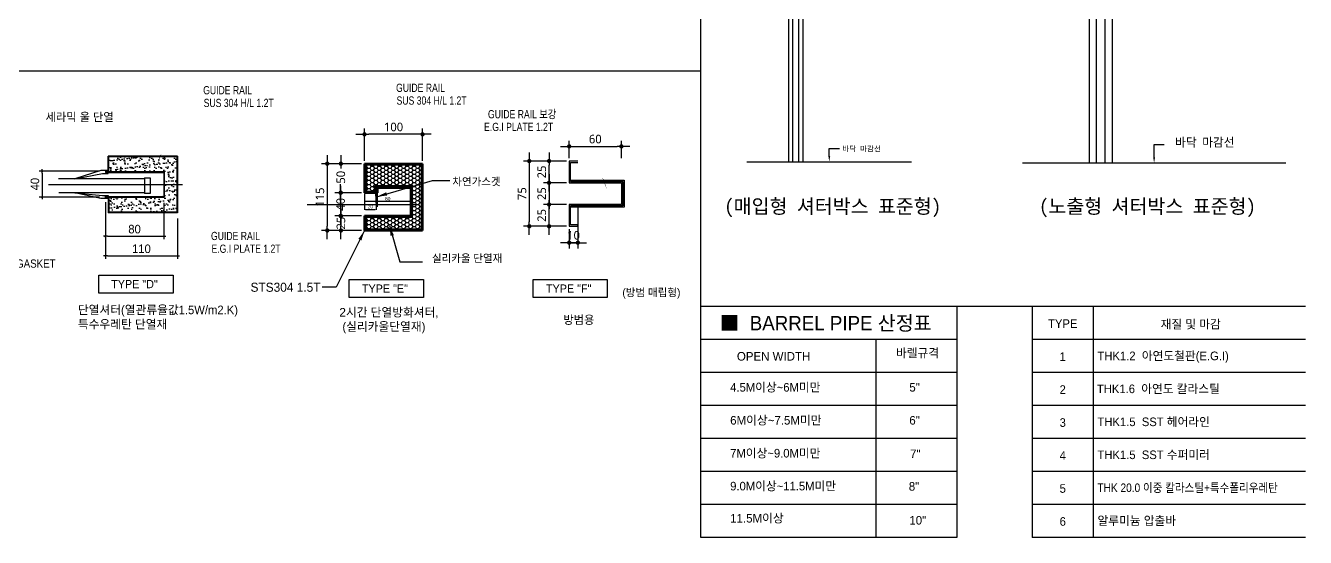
# Model space of a CAD drawing. Header units: millimetres. Extents: x -6941 to 136681, y 2065 to 58366.
# Drawn here: x 20345 to 65044, y 4746 to 22628 of the extents above; entities that cross this region are included whole.
import ezdxf
from ezdxf import colors
from ezdxf.entities.mleader import LeaderData, LeaderLine
from ezdxf.enums import TextEntityAlignment as Align
from ezdxf.math import Vec2, Vec3

# ---------------------------------------------------------------- set-up
doc = ezdxf.new("R2010")
doc.units = ezdxf.units.MM
doc.header["$LTSCALE"] = 4
doc.header["$MEASUREMENT"] = 0
for name, pattern in [('CENTER2', [1.125, 0.75, -0.125, 0.125, -0.125]), ('HIDDENX2', [0.75, 0.5, -0.25]), ('PHANTOM2', [1.25, 0.625, -0.125, 0.125, -0.125, 0.125, -0.125])]:
    doc.linetypes.add(name, pattern=pattern)
doc.layers.get('0').update_dxf_attribs({"linetype": 'CONTINUOUS'})
doc.layers.get('DEFPOINTS').update_dxf_attribs({"linetype": 'CONTINUOUS'})
for name, color, linetype in [('3', 2, 'CONTINUOUS'), ('5', 4, 'PHANTOM2'), ('6', 3, 'CONTINUOUS'), ('A-BORD LINE1', 7, 'CONTINUOUS'), ('A-BORD LINE2', 4, 'CONTINUOUS'), ('A-DIMS', 7, 'CONTINUOUS'), ('con', 2, 'CONTINUOUS'), ('DIM', 7, 'CONTINUOUS'), ('ELE', 4, 'CONTINUOUS'), ('FIN', 5, 'CONTINUOUS'), ('STL', 4, 'CONTINUOUS'), ('SYM', 4, 'CONTINUOUS'), ('TEXT', 2, 'CONTINUOUS'), ('TEXT-DSC', 3, 'CONTINUOUS')]:
    doc.layers.add(name, color=color, linetype=linetype)
doc.styles.add('ARIAL', font='')
doc.styles.add('Gtx', font='')
doc.styles.add('HY울릉도L', font='')
doc.styles.add('SYMBOL2', font='')
doc.styles.add('굴림', font='')
doc.styles.add('굴림체', font='')
doc.styles.add('돋움', font='')
doc.styles.add('맑은고딕', font='malgun.ttf')
doc.styles.get('ARIAL').set_extended_font_data('HY특신명조')
doc.styles.get('Gtx').set_extended_font_data('Dotum')
doc.styles.get('HY울릉도L').set_extended_font_data('DotumChe')
doc.styles.get('SYMBOL2').set_extended_font_data('Dotum')
doc.styles.get('굴림').set_extended_font_data('Gulim')
doc.styles.get('굴림체').set_extended_font_data('GulimChe')
doc.styles.get('돋움').set_extended_font_data('Dotum')
doc.dimstyles.new('100', dxfattribs={"dimscale": 100, "dimtxt": 3, "dimasz": 0.7, "dimexe": 1, "dimexo": 2, "dimgap": 1, "dimtad": 1, "dimdec": 0, "dimzin": 9, "dimdsep": 46, "dimtxsty": '돋움', "dimblk": 'dots', "dimcen": 0, "dimclrt": 3, "dimadec": 0, "dimazin": 0, "dimtm": 1e-09, "dimtfac": 1, "dimtdec": 0, "dimtix": 1, "dimtmove": 2, "dimatfit": 3, "dimldrblk": 'dots', "dimfxl": 1, "dimtolj": 1, "dimtzin": 0, "dimarcsym": 0})
doc.dimstyles.new('CDIM', dxfattribs={"dimtxt": 3, "dimasz": 1.5, "dimexe": 2, "dimexo": 1, "dimgap": 1, "dimtad": 1, "dimdec": 0, "dimrnd": 0.5, "dimzin": 0, "dimdsep": 32, "dimlunit": 6, "dimtxsty": 'HY울릉도L', "dimblk1": '_CIDOT', "dimblk2": '_CIDOT', "dimsah": 1, "dimcen": 5.5, "dimclrd": 2, "dimclre": 2, "dimclrt": 7, "dimadec": 0, "dimazin": 0, "dimtfac": 1, "dimtdec": 0, "dimtix": 1, "dimtmove": 2, "dimatfit": 1, "dimldrblk": '_CIDOT', "dimfxl": 1, "dimtolj": 1, "dimtzin": 0, "dimlwd": -1, "dimarcsym": 0})
doc.dimstyles.new('ISO-25', dxfattribs={"dimscale": 12, "dimtxt": 10, "dimasz": 3, "dimexe": 1, "dimexo": 2, "dimgap": 1, "dimtad": 1, "dimdec": 1, "dimtxsty": '돋움', "dimcen": 2.5, "dimclrd": 4, "dimclre": 4, "dimclrt": 7, "dimadec": 0, "dimazin": 0, "dimtfac": 0.55, "dimtdec": 1, "dimtmove": 0, "dimatfit": 3, "dimfxl": 1, "dimarcsym": 0})

# ---------------------------------------------------------------- blocks, each defined once
blk = doc.blocks.new('_CIDOT')
at = {"color": 0, "linetype": 'ByBlock'}
blk.add_line((2, 0), (-1, 0), dxfattribs=at)
at = {"color": 0, "linetype": 'ByBlock', "const_width": 0.5}
blk.add_lwpolyline([(-0.25, 0, 1), (0.25, 0, 1)], format="xyb", close=True, dxfattribs=at)
blk = doc.blocks.new('*D69')
at = {"layer": 'A-DIMS', "lineweight": -2, "transparency": 16777216}
for p, q in [((39231, 17896, 0), (38428, 17896, 0)), ((39231, 17136, 0), (38428, 17136, 0))]:
    blk.add_line(p, q, dxfattribs=at)
at = {"layer": 'A-DIMS', "transparency": 16777216}
blk.add_line((38628, 17286, 0), (38628, 17746, 0), dxfattribs=at)
at = {"layer": 'DEFPOINTS', "color": 0, "transparency": 16777216}
for p in [(38628, 17896, 0), (39331, 17896, 0), (39331, 17136, 0)]:
    blk.add_point(p, dxfattribs=at)
at = {"layer": 'A-DIMS', "transparency": 16777216, "xscale": 150, "yscale": 150, "zscale": 150}
for p, rotation in [((38628, 17896, 0), 90), ((38628, 17136, 0), 270)]:
    blk.add_blockref('_CIDOT', p, dxfattribs=dict(at, rotation=rotation))
at = {"layer": 'A-DIMS', "color": 3, "transparency": 16777216, "insert": (38373, 17516, 0), "char_height": 300, "attachment_point": 5, "rotation": 90, "style": '맑은고딕'}
blk.add_mtext('\\A1;25', dxfattribs=at)
blk = doc.blocks.new('*D70')
at = {"layer": 'A-DIMS', "lineweight": -2, "transparency": 16777216}
for p, q in [((39231, 17136, 0), (38428, 17136, 0)), ((39231, 16377, 0), (38428, 16377, 0))]:
    blk.add_line(p, q, dxfattribs=at)
at = {"layer": 'A-DIMS', "transparency": 16777216}
blk.add_line((38628, 16986, 0), (38628, 16527, 0), dxfattribs=at)
at = {"layer": 'DEFPOINTS', "color": 0, "transparency": 16777216}
for p in [(39331, 17136, 0), (38628, 16377, 0), (39331, 16377, 0)]:
    blk.add_point(p, dxfattribs=at)
at = {"layer": 'A-DIMS', "transparency": 16777216, "xscale": 150, "yscale": 150, "zscale": 150}
for p, rotation in [((38628, 17136, 0), 90), ((38628, 16377, 0), 270)]:
    blk.add_blockref('_CIDOT', p, dxfattribs=dict(at, rotation=rotation))
at = {"layer": 'A-DIMS', "color": 3, "transparency": 16777216, "insert": (38373, 16757, 0), "char_height": 300, "attachment_point": 5, "rotation": 90, "style": '맑은고딕'}
blk.add_mtext('\\A1;25', dxfattribs=at)
blk = doc.blocks.new('*D71')
at = {"layer": 'A-DIMS', "lineweight": -2, "transparency": 16777216}
for p, q in [((39231, 16377, 0), (38428, 16377, 0)), ((39231, 15617, 0), (38428, 15617, 0))]:
    blk.add_line(p, q, dxfattribs=at)
at = {"layer": 'A-DIMS', "transparency": 16777216}
blk.add_line((38628, 15767, 0), (38628, 16227, 0), dxfattribs=at)
at = {"layer": 'DEFPOINTS', "color": 0, "transparency": 16777216}
for p in [(38628, 16377, 0), (39331, 16377, 0), (39331, 15617, 0)]:
    blk.add_point(p, dxfattribs=at)
at = {"layer": 'A-DIMS', "transparency": 16777216, "xscale": 150, "yscale": 150, "zscale": 150}
for p, rotation in [((38628, 16377, 0), 90), ((38628, 15617, 0), 270)]:
    blk.add_blockref('_CIDOT', p, dxfattribs=dict(at, rotation=rotation))
at = {"layer": 'A-DIMS', "color": 3, "transparency": 16777216, "insert": (38373, 15997, 0), "char_height": 300, "attachment_point": 5, "rotation": 90, "style": '맑은고딕'}
blk.add_mtext('\\A1;25', dxfattribs=at)
blk = doc.blocks.new('*D72')
at = {"layer": 'A-DIMS', "lineweight": -2, "transparency": 16777216}
for p, q in [((39231, 17896, 0), (37737, 17896, 0)), ((39231, 15617, 0), (37737, 15617, 0))]:
    blk.add_line(p, q, dxfattribs=at)
at = {"layer": 'A-DIMS', "transparency": 16777216}
blk.add_line((37937, 17746, 0), (37937, 15767, 0), dxfattribs=at)
at = {"layer": 'DEFPOINTS', "color": 0, "transparency": 16777216}
for p in [(39331, 17896, 0), (37937, 15617, 0), (39331, 15617, 0)]:
    blk.add_point(p, dxfattribs=at)
at = {"layer": 'A-DIMS', "transparency": 16777216, "xscale": 150, "yscale": 150, "zscale": 150}
for p, rotation in [((37937, 17896, 0), 90), ((37937, 15617, 0), 270)]:
    blk.add_blockref('_CIDOT', p, dxfattribs=dict(at, rotation=rotation))
at = {"layer": 'A-DIMS', "color": 3, "transparency": 16777216, "insert": (37684, 16757, 0), "char_height": 300, "attachment_point": 5, "rotation": 90, "style": '맑은고딕'}
blk.add_mtext('\\A1;75', dxfattribs=at)
blk = doc.blocks.new('*D73')
at = {"layer": 'A-DIMS', "lineweight": -2, "transparency": 16777216}
for p, q in [((39331, 17996, 0), (39331, 18607, 0)), ((41154, 17996, 0), (41154, 18607, 0))]:
    blk.add_line(p, q, dxfattribs=at)
at = {"layer": 'A-DIMS', "transparency": 16777216}
blk.add_line((39481, 18407, 0), (41004, 18407, 0), dxfattribs=at)
at = {"layer": 'DEFPOINTS', "color": 0, "transparency": 16777216}
for p in [(41154, 18407, 0), (39331, 17896, 0), (41154, 17896, 0)]:
    blk.add_point(p, dxfattribs=at)
at = {"layer": 'A-DIMS', "transparency": 16777216, "xscale": 150, "yscale": 150, "zscale": 150, "rotation": 180}
blk.add_blockref('_CIDOT', (39331, 18407, 0), dxfattribs=at)
at = {"layer": 'A-DIMS', "transparency": 16777216, "xscale": 150, "yscale": 150, "zscale": 150}
blk.add_blockref('_CIDOT', (41154, 18407, 0), dxfattribs=at)
at = {"layer": 'A-DIMS', "color": 3, "transparency": 16777216, "insert": (40242, 18662, 0), "char_height": 300, "attachment_point": 5, "style": '맑은고딕'}
blk.add_mtext('\\A1;60', dxfattribs=at)
blk = doc.blocks.new('*D74')
at = {"layer": 'A-DIMS', "lineweight": -2, "transparency": 16777216}
for p, q in [((39331, 15517, 0), (39331, 14843, 0)), ((39635, 15517, 0), (39635, 14843, 0))]:
    blk.add_line(p, q, dxfattribs=at)
at = {"layer": 'A-DIMS', "transparency": 16777216}
for p, q in [((39181, 15043, 0), (39031, 15043, 0)), ((39331, 15043, 0), (39635, 15043, 0)), ((39785, 15043, 0), (39935, 15043, 0))]:
    blk.add_line(p, q, dxfattribs=at)
at = {"layer": 'DEFPOINTS', "color": 0, "transparency": 16777216}
for p in [(39331, 15617, 0), (39635, 15617, 0), (39635, 15043, 0)]:
    blk.add_point(p, dxfattribs=at)
at = {"layer": 'A-DIMS', "transparency": 16777216, "xscale": 150, "yscale": 150, "zscale": 150}
blk.add_blockref('_CIDOT', (39331, 15043, 0), dxfattribs=at)
at = {"layer": 'A-DIMS', "transparency": 16777216, "xscale": 150, "yscale": 150, "zscale": 150, "rotation": 180}
blk.add_blockref('_CIDOT', (39635, 15043, 0), dxfattribs=at)
at = {"layer": 'A-DIMS', "color": 3, "transparency": 16777216, "insert": (39483, 15299, 0), "char_height": 300, "attachment_point": 5, "style": '맑은고딕'}
blk.add_mtext('\\A1;10', dxfattribs=at)
blk = doc.blocks.new('dots')
blk.add_line((-1, 0), (1, 0))
at = {"const_width": 0.5}
blk.add_lwpolyline([(-0.25, 0, 1), (0.25, 0, 1)], format="xyb", close=True, dxfattribs=at)
blk = doc.blocks.new('*D99')
at = {"layer": 'DEFPOINTS', "color": 0, "linetype": 'Continuous', "ltscale": 6, "transparency": 16777216}
for p in [(23130, 16636), (25170, 16636), (25170, 15266)]:
    blk.add_point(p, dxfattribs=at)
at = {"layer": 'DIM', "color": 0, "linetype": 'Continuous', "lineweight": -2, "ltscale": 6, "transparency": 16777216}
for p, q in [((23130, 16436), (23130, 15166)), ((25170, 16436), (25170, 15166)), ((23200, 15266), (25100, 15266))]:
    blk.add_line(p, q, dxfattribs=at)
at = {"layer": 'DIM', "color": 0, "linetype": 'Continuous', "lineweight": -2, "ltscale": 6, "transparency": 16777216, "xscale": 70, "yscale": 70, "zscale": 70, "rotation": 180}
blk.add_blockref('dots', (23130, 15266), dxfattribs=at)
at = {"layer": 'DIM', "color": 0, "linetype": 'Continuous', "lineweight": -2, "ltscale": 6, "transparency": 16777216, "xscale": 70, "yscale": 70, "zscale": 70}
blk.add_blockref('dots', (25170, 15266), dxfattribs=at)
at = {"layer": 'DIM', "color": 3, "linetype": 'Continuous', "ltscale": 6, "transparency": 16777216, "insert": (24150, 15516), "char_height": 300, "attachment_point": 5, "style": '돋움'}
blk.add_mtext('\\A1;80', dxfattribs=at)
blk = doc.blocks.new('*D100')
at = {"layer": 'DEFPOINTS', "color": 0, "linetype": 'Continuous', "ltscale": 6, "transparency": 16777216}
for p in [(23130, 16658), (25650, 16087), (25650, 14580)]:
    blk.add_point(p, dxfattribs=at)
at = {"layer": 'DIM', "color": 0, "linetype": 'Continuous', "lineweight": -2, "ltscale": 6, "transparency": 16777216}
for p, q in [((23130, 16458), (23130, 14480)), ((25650, 15887), (25650, 14480)), ((23200, 14580), (25580, 14580))]:
    blk.add_line(p, q, dxfattribs=at)
at = {"layer": 'DIM', "color": 0, "linetype": 'Continuous', "lineweight": -2, "ltscale": 6, "transparency": 16777216, "xscale": 70, "yscale": 70, "zscale": 70, "rotation": 180}
blk.add_blockref('dots', (23130, 14580), dxfattribs=at)
at = {"layer": 'DIM', "color": 0, "linetype": 'Continuous', "lineweight": -2, "ltscale": 6, "transparency": 16777216, "xscale": 70, "yscale": 70, "zscale": 70}
blk.add_blockref('dots', (25650, 14580), dxfattribs=at)
at = {"layer": 'DIM', "color": 3, "linetype": 'Continuous', "ltscale": 6, "transparency": 16777216, "insert": (24390, 14830), "char_height": 300, "attachment_point": 5, "style": '돋움'}
blk.add_mtext('\\A1;110', dxfattribs=at)
blk = doc.blocks.new('*D101')
at = {"layer": 'DEFPOINTS', "color": 0, "linetype": 'Continuous', "ltscale": 6, "transparency": 16777216}
for p in [(23130, 17542), (20922, 16636), (23130, 16636)]:
    blk.add_point(p, dxfattribs=at)
at = {"layer": 'DIM', "color": 0, "linetype": 'Continuous', "lineweight": -2, "ltscale": 6, "transparency": 16777216}
for p, q in [((22930, 17542), (20822, 17542)), ((20922, 17472), (20922, 16706)), ((22930, 16636), (20822, 16636))]:
    blk.add_line(p, q, dxfattribs=at)
at = {"layer": 'DIM', "color": 0, "linetype": 'Continuous', "lineweight": -2, "ltscale": 6, "transparency": 16777216, "xscale": 70, "yscale": 70, "zscale": 70}
for p, rotation in [((20922, 17542), 90), ((20922, 16636), 270)]:
    blk.add_blockref('dots', p, dxfattribs=dict(at, rotation=rotation))
at = {"layer": 'DIM', "color": 3, "linetype": 'Continuous', "ltscale": 6, "transparency": 16777216, "insert": (20672, 17089), "char_height": 300, "attachment_point": 5, "rotation": 90, "style": '돋움'}
blk.add_mtext('\\A1;40', dxfattribs=at)
blk = doc.blocks.new('*D32')
at = {"layer": 'A-DIMS', "lineweight": -2, "transparency": 16777216}
for p, q in [((32082, 17803), (31155, 17803)), ((32082, 16789), (31155, 16789))]:
    blk.add_line(p, q, dxfattribs=at)
at = {"layer": 'A-DIMS', "transparency": 16777216}
for p, q in [((31355, 17653), (31355, 17633)), ((31355, 16939), (31355, 17025))]:
    blk.add_line(p, q, dxfattribs=at)
at = {"layer": 'DEFPOINTS', "color": 0, "transparency": 16777216}
for p in [(32182, 17803), (31355, 16789), (32182, 16789)]:
    blk.add_point(p, dxfattribs=at)
at = {"layer": 'A-DIMS', "transparency": 16777216, "xscale": 150, "yscale": 150, "zscale": 150}
for p, rotation in [((31355, 17803), 90), ((31355, 16789), 270)]:
    blk.add_blockref('_CIDOT', p, dxfattribs=dict(at, rotation=rotation))
at = {"layer": 'A-DIMS', "color": 3, "transparency": 16777216, "insert": (31355, 17329), "char_height": 300, "attachment_point": 5, "rotation": 90, "style": '맑은고딕'}
blk.add_mtext('\\A1;50', dxfattribs=at)
blk = doc.blocks.new('*D33')
at = {"layer": 'A-DIMS', "lineweight": -2, "transparency": 16777216}
for p, q in [((32082, 15978), (31158, 15978)), ((32082, 15471), (31158, 15471))]:
    blk.add_line(p, q, dxfattribs=at)
at = {"layer": 'A-DIMS', "transparency": 16777216}
blk.add_line((31358, 15828), (31358, 15621), dxfattribs=at)
at = {"layer": 'DEFPOINTS', "color": 0, "transparency": 16777216}
for p in [(32182, 15978), (31358, 15471), (32182, 15471)]:
    blk.add_point(p, dxfattribs=at)
at = {"layer": 'A-DIMS', "transparency": 16777216, "xscale": 150, "yscale": 150, "zscale": 150}
for p, rotation in [((31358, 15978), 90), ((31358, 15471), 270)]:
    blk.add_blockref('_CIDOT', p, dxfattribs=dict(at, rotation=rotation))
at = {"layer": 'A-DIMS', "color": 3, "transparency": 16777216, "insert": (31358, 15724), "char_height": 300, "attachment_point": 5, "rotation": 90, "style": '맑은고딕'}
blk.add_mtext('\\A1;25', dxfattribs=at)
blk = doc.blocks.new('*D34')
at = {"layer": 'A-DIMS', "lineweight": -2, "transparency": 16777216}
for p, q in [((32082, 17803), (30680, 17803)), ((32082, 15471), (30680, 15471))]:
    blk.add_line(p, q, dxfattribs=at)
at = {"layer": 'A-DIMS', "transparency": 16777216}
blk.add_line((30880, 17653), (30880, 15621), dxfattribs=at)
at = {"layer": 'DEFPOINTS', "color": 0, "transparency": 16777216}
for p in [(32182, 17803), (30880, 15471), (32182, 15471)]:
    blk.add_point(p, dxfattribs=at)
at = {"layer": 'A-DIMS', "transparency": 16777216, "xscale": 150, "yscale": 150, "zscale": 150}
for p, rotation in [((30880, 17803), 90), ((30880, 15471), 270)]:
    blk.add_blockref('_CIDOT', p, dxfattribs=dict(at, rotation=rotation))
at = {"layer": 'A-DIMS', "color": 3, "transparency": 16777216, "insert": (30624, 16637), "char_height": 300, "attachment_point": 5, "rotation": 90, "style": '맑은고딕'}
blk.add_mtext('\\A1;115', dxfattribs=at)
blk = doc.blocks.new('*D35')
at = {"layer": 'A-DIMS', "transparency": 16777216}
for p, q in [((31347, 16939), (31347, 17089)), ((31347, 16789), (31347, 15978)), ((31347, 15828), (31347, 15678))]:
    blk.add_line(p, q, dxfattribs=at)
at = {"layer": 'A-DIMS', "lineweight": -2, "transparency": 16777216}
for p, q in [((32082, 16789), (31147, 16789)), ((32082, 15978), (31147, 15978))]:
    blk.add_line(p, q, dxfattribs=at)
at = {"layer": 'DEFPOINTS', "color": 0, "transparency": 16777216}
for p in [(32182, 16789), (31347, 15978), (32182, 15978)]:
    blk.add_point(p, dxfattribs=at)
at = {"layer": 'A-DIMS', "transparency": 16777216, "xscale": 150, "yscale": 150, "zscale": 150}
for p, rotation in [((31347, 16789), 270), ((31347, 15978), 90)]:
    blk.add_blockref('_CIDOT', p, dxfattribs=dict(at, rotation=rotation))
at = {"layer": 'A-DIMS', "color": 3, "transparency": 16777216, "insert": (31347, 16383), "char_height": 300, "attachment_point": 5, "rotation": 90, "style": '맑은고딕'}
blk.add_mtext('\\A1;40', dxfattribs=at)
blk = doc.blocks.new('*D36')
at = {"layer": 'A-DIMS', "lineweight": -2, "transparency": 16777216}
for p, q in [((32182, 17903), (32182, 19029)), ((34210, 17903), (34210, 19029))]:
    blk.add_line(p, q, dxfattribs=at)
at = {"layer": 'A-DIMS', "transparency": 16777216}
blk.add_line((34060, 18829), (32332, 18829), dxfattribs=at)
at = {"layer": 'DEFPOINTS', "color": 0, "transparency": 16777216}
for p in [(32182, 18829), (32182, 17803), (34210, 17803)]:
    blk.add_point(p, dxfattribs=at)
at = {"layer": 'A-DIMS', "transparency": 16777216, "xscale": 150, "yscale": 150, "zscale": 150, "rotation": 180}
blk.add_blockref('_CIDOT', (32182, 18829), dxfattribs=at)
at = {"layer": 'A-DIMS', "transparency": 16777216, "xscale": 150, "yscale": 150, "zscale": 150}
blk.add_blockref('_CIDOT', (34210, 18829), dxfattribs=at)
at = {"layer": 'A-DIMS', "color": 3, "transparency": 16777216, "insert": (33196, 19085), "char_height": 300, "attachment_point": 5, "style": '맑은고딕'}
blk.add_mtext('\\A1;100', dxfattribs=at)
blk = doc.blocks.new('*D37')
at = {"lineweight": -2, "transparency": 16777216}
for p, q in [((32182, 16765), (32182, 16191)), ((32588, 16765), (32588, 16191)), ((32218, 16203), (32552, 16203))]:
    blk.add_line(p, q, dxfattribs=at)
at = {"transparency": 16777216}
for points in [[(32218, 16209), (32218, 16197), (32182, 16203)], [(32552, 16209), (32552, 16197), (32588, 16203)]]:
    blk.add_solid(points, dxfattribs=at)
at = {"layer": 'DEFPOINTS', "color": 0, "transparency": 16777216}
for p in [(32182, 16789), (32588, 16789), (32588, 16203)]:
    blk.add_point(p, dxfattribs=at)
at = {"color": 7, "lineweight": 60, "transparency": 16777216, "insert": (32385, 16301), "char_height": 120, "attachment_point": 5, "style": 'ARIAL'}
blk.add_mtext('20', dxfattribs=at)
blk = doc.blocks.new('*D38')
at = {"lineweight": -2, "transparency": 16777216}
for p, q in [((32182, 16765), (32182, 16467)), ((33805, 16968), (33805, 16467)), ((33769, 16479), (32218, 16479))]:
    blk.add_line(p, q, dxfattribs=at)
at = {"transparency": 16777216}
for points in [[(32218, 16485), (32218, 16473), (32182, 16479)], [(33769, 16485), (33769, 16473), (33805, 16479)]]:
    blk.add_solid(points, dxfattribs=at)
at = {"layer": 'DEFPOINTS', "color": 0, "transparency": 16777216}
for p in [(33805, 16992), (32182, 16789), (32182, 16479)]:
    blk.add_point(p, dxfattribs=at)
at = {"color": 7, "lineweight": 60, "transparency": 16777216, "insert": (32994, 16577), "char_height": 120, "attachment_point": 5, "style": 'ARIAL'}
blk.add_mtext('80', dxfattribs=at)

msp = doc.modelspace()

# ---------------------------------------------------------------- hatches: boundary and pattern name
h = msp.add_hatch()
h.set_pattern_fill('AR-SAND', color=0, scale=5, style=0)
h.set_pattern_definition([(37.5, (-56683.6, 164222.04), (-8.00016, 244.70662), [0, -193.04, 0, -215.9, 0, -206.375]), (7.5, (-56683.6, 164222.04), (224.76164, 358.41255), [0, -104.14, 0, -173.99, 0, -66.675]), (327.5, (-56839.82, 164222.04), (395.49619, 0.7186), [0, -63.5, 0, -228.6, 0, -298.45]), (317.5, (-56839.8, 164222.04), (381.7782, 111.46466), [0, -31.75, 0, -149.86, 0, -171.45])])
h.paths.add_polyline_path([(25621.02, 16115.47), (25621.02, 17077.87), (25186.07, 17077.87), (25186.07, 16629.07), (23249.82, 16629.07), (23249.82, 16115.47)])
h.paths.add_polyline_path([(25186.07, 17526.67), (25186.07, 17077.87), (25621.02, 17077.87), (25621.02, 18040.27), (23249.82, 18040.27), (23249.82, 17526.67)])
at = {"lineweight": 60, "transparency": 33554687}
h = msp.add_hatch(color=256, dxfattribs=at)
h.dxf.hatch_style = 1
h.set_gradient(color1=(204, 153, 0), one_color=1, tint=1, name='INVCYLINDER')
h.paths.add_polyline_path([(32588, 16991.68), (32608.28, 16991.68), (32608.28, 16788.88), (32608.28, 16383.28), (32604.54, 16383.28), (32588, 16788.88)])
at = {"layer": '5', "linetype": 'ByBlock'}
h = msp.add_hatch(dxfattribs=at)
h.set_pattern_fill('HONEY', color=2, scale=650)
h.set_pattern_definition([(0, (-14383.24, -31822.236), (121.875, 70.364564), [81.25, -162.5]), (120, (-14383.24, -31822.236), (-121.875, 70.364564), [81.25, -162.5]), (60, (-14383.24, -31822.236), (3e-14, 140.72913), [-162.5, 81.25])])
h.paths.add_polyline_path([(34179.98, 17772.46), (32212.82, 17772.46), (32212.82, 16819.3), (32557.58, 16819.3), (32557.58, 17022.1), (33832.87, 17022.1), (33832.87, 15947.27), (32220.61, 15947.27), (32220.61, 15501.11), (34187.77, 15501.11)])

# ---------------------------------------------------------------- linework, layer by layer
for p, q in [((47125.11, 33149.77), (47125.11, 17872.91)), ((47343.86, 33149.77), (47343.86, 17872.91)), ((39634.56, 17896, 0), (39330.72, 17896, 0)), ((39330.72, 17896, 0), (39330.72, 17136.4, 0)), ((39376.3, 17181.98, 0), (39376.3, 17850.43, 0)), ((39376.3, 17850.43, 0), (39634.56, 17850.43, 0)), ((39330.72, 17136.4, 0), (39938.4, 17136.4, 0)), ((39892.82, 17181.98, 0), (39376.3, 17181.98, 0)), ((39847.25, 17136.4, 0), (41153.77, 17136.4, 0)), ((41199.34, 17181.98, 0), (39892.82, 17181.98, 0)), ((41153.77, 17136.4, 0), (41153.77, 16376.8, 0)), ((41199.34, 16331.23, 0), (41199.34, 17181.98, 0)), ((41153.77, 16376.8, 0), (39330.72, 16376.8, 0)), ((39330.72, 16376.8, 0), (39330.72, 15617.2, 0)), ((39376.3, 15662.78, 0), (39376.3, 16331.23, 0)), ((39376.3, 16331.23, 0), (41199.34, 16331.23, 0)), ((39634.56, 15662.78, 0), (39376.3, 15662.78, 0)), ((39634.56, 15617.2, 0), (39634.56, 15662.78, 0)), ((39330.72, 15617.2, 0), (39634.56, 15617.2, 0))]:
    msp.add_line(p, q)
at = {"color": 0}
for p, q in [((25649.82, 18069.07), (23226.35, 18069.07)), ((23226.35, 17542.19), (23226.35, 18069.07)), ((25621.02, 18040.27), (23249.82, 18040.27)), ((23249.82, 17526.67), (23249.82, 18040.27)), ((25621.02, 18040.27), (25621.02, 16115.47)), ((25649.82, 18069.07), (25649.82, 16086.67)), ((22972.12, 17564.96), (22060.42, 17273.04)), ((22060.42, 17273.04), (23027.42, 17459.89)), ((23226.35, 17564.96), (22972.12, 17564.96)), ((23027.42, 17459.89), (23227.47, 17459.89)), ((23153.82, 17542.19), (23129.82, 17542.19)), ((23129.82, 17542.19), (23130.35, 17497.87)), ((23130.35, 17526.67), (25186.07, 17526.67)), ((23130.35, 17497.87), (23249.82, 17497.87)), ((23226.35, 17542.19), (23153.82, 17542.19)), ((23226.35, 17542.19), (23226.35, 17564.96)), ((23227.47, 17459.89), (23226.35, 17497.87)), ((23249.82, 17497.87), (25169.82, 17497.87)), ((25169.82, 17497.87), (25169.82, 16657.87)), ((25186.07, 17526.67), (25186.07, 16629.07)), ((24496.56, 17305.25), (24689.82, 17305.25)), ((22972.12, 16590.77), (22060.42, 16789.88)), ((22060.42, 16789.88), (23027.42, 16695.85)), ((23226.35, 16590.77), (22972.12, 16590.77)), ((23027.42, 16695.85), (23227.47, 16695.85)), ((23129.82, 16613.54), (23130.35, 16657.87)), ((23226.35, 16613.54), (23129.82, 16613.54)), ((23130.35, 16657.87), (23249.82, 16657.87)), ((23130.35, 16629.07), (25186.07, 16629.07)), ((23227.47, 16695.85), (23226.35, 16657.87)), ((23226.35, 16657.87), (23249.82, 16657.87)), ((23226.35, 16613.54), (23226.35, 16086.67)), ((23249.82, 16657.87), (25169.82, 16657.87)), ((23249.82, 16629.07), (23249.82, 16115.47)), ((23249.82, 16629.07), (25186.07, 16629.07)), ((25621.02, 16115.47), (23249.82, 16115.47)), ((25649.82, 16086.67), (23226.35, 16086.67))]:
    msp.add_line(p, q, dxfattribs=at)
at = {"color": 0, "linetype": 'ByBlock'}
for p, q in [((23226.35, 17497.87), (23249.82, 17497.87)), ((23226.35, 16657.87), (23249.82, 16657.87))]:
    msp.add_line(p, q, dxfattribs=at)
at = {"lineweight": 60}
for p, q in [((32182.4, 16788.88), (32182.4, 17802.88)), ((32182.4, 16788.88), (32182.4, 17802.88)), ((32182.4, 17802.88), (34210.4, 17802.88)), ((32182.4, 17619.31), (32182.4, 16788.88)), ((32212.82, 16819.3), (32212.82, 17772.46)), ((32212.82, 17772.46), (34179.98, 17772.46)), ((34179.98, 17772.46), (34187.77, 15501.11)), ((34210.4, 17802.88), (34210.4, 15470.71)), ((33832.87, 17022.1), (32557.58, 17022.1)), ((32557.58, 17022.1), (32557.58, 16819.3)), ((33804.8, 16991.68), (32588, 16991.68)), ((32588, 16991.68), (32588, 16788.88)), ((32608.28, 16788.88), (32608.28, 16991.68)), ((33784.52, 16961.26), (33784.52, 16991.68)), ((33804.8, 16788.88), (33804.8, 16991.68)), ((33832.87, 15947.27), (33832.87, 17022.1)), ((32182.4, 16788.88), (32588, 16788.88)), ((32557.58, 16819.3), (32212.82, 16819.3)), ((32608.28, 16291.61), (32588, 16788.88)), ((32608.28, 16788.88), (32638.7, 16788.88)), ((32608.28, 16788.88), (32608.28, 16291.61)), ((32638.7, 16961.26), (33784.52, 16961.26)), ((32638.7, 16788.88), (32638.7, 16961.26)), ((33804.8, 16788.88), (33804.8, 15977.68)), ((32182.4, 15977.68), (32182.4, 15470.71)), ((33804.8, 15977.68), (32182.4, 15977.68)), ((32220.61, 15501.11), (32220.61, 15947.27)), ((32220.61, 15947.27), (33832.87, 15947.27)), ((32182.4, 15470.71), (34210.4, 15470.71)), ((34187.77, 15501.11), (32220.61, 15501.11))]:
    msp.add_line(p, q, dxfattribs=at)
at = {"color": 1, "linetype": 'ByBlock'}
msp.add_line((21139.46, 17077.87), (25829.49, 17077.87), dxfattribs=at)
at = {"color": 1, "linetype": 'CENTER2'}
msp.add_line((30175.05, 16383.28), (33983.6, 16383.28), dxfattribs=at)
at = {"color": 1, "elevation": 0}
for points in [[(39376.3, 17230.59), (41247.96, 17230.59), (41247.96, 16282.61), (39376.3, 16282.61)], [(39376.3, 17181.98), (41199.34, 17181.98), (41199.34, 16331.23), (39376.3, 16331.23)]]:
    msp.add_lwpolyline(points, dxfattribs=at)
at = {"layer": '6', "color": 0}
for p, q in [((24496.56, 17273.04), (21492.19, 17273.04)), ((24496.56, 17305.25), (24496.56, 16757.67)), ((24689.82, 17305.25), (24689.82, 16757.67)), ((24496.56, 16789.88), (21509.61, 16789.88)), ((24689.82, 16757.67), (24496.56, 16757.67))]:
    msp.add_line(p, q, dxfattribs=at)
at = {"layer": 'A-BORD LINE1', "color": 2, "linetype": 'ByBlock'}
for p, q in [((43933.83, 4746.44), (43933.83, 58366.44)), ((65043.7, 12810.44), (43933.83, 12810.44)), ((52873.85, 12810.44), (52873.85, 4746.44)), ((55503.67, 12810.44), (55503.67, 4746.44)), ((52873.85, 11658.44), (43933.83, 11658.44)), ((65043.7, 11658.44), (55503.67, 11658.44))]:
    msp.add_line(p, q, dxfattribs=at)
at = {"layer": 'A-BORD LINE1', "color": 2}
msp.add_line((43933.83, 21036.69), (-6831.3, 21036.69), dxfattribs=at)
at = {"layer": 'A-BORD LINE2'}
for p, q in [((57634.05, 12810.44), (57634.05, 4746.44)), ((50041.3, 11658.44), (50041.3, 4746.44)), ((52873.85, 10506.44), (43933.83, 10506.44)), ((65043.7, 10506.44), (55503.67, 10506.44)), ((52873.85, 9354.44), (43933.83, 9354.44)), ((65043.7, 9354.44), (55503.67, 9354.44)), ((52873.85, 8202.44), (43933.83, 8202.44)), ((65043.7, 8202.44), (55503.67, 8202.44)), ((52873.85, 7050.44), (43933.83, 7050.44)), ((65043.7, 7050.44), (55503.67, 7050.44)), ((52873.85, 5898.44), (43933.83, 5898.44)), ((65043.7, 5898.44), (55503.67, 5898.44)), ((52873.85, 4746.44), (43933.83, 4746.44)), ((65043.7, 4746.44), (55503.67, 4746.44))]:
    msp.add_line(p, q, dxfattribs=at)
at = {"layer": 'con', "color": 0}
for p, q in [((45537.4, 17872.91), (51289.86, 17872.91)), ((55158.08, 17827.49), (64362.01, 17827.49))]:
    msp.add_line(p, q, dxfattribs=at)
at = {"layer": 'DIM', "linetype": 'Continuous', "ltscale": 6}
msp.add_line((39634.56, 16282.61, 0), (39634.56, 14847.16, 0), dxfattribs=at)
at = {"layer": 'ELE'}
for points in [[(25029.77, 18069.07, 0, 90, 0), (25148.75, 18311.44, 0, 0, 0), (25937.3, 20391.06, 0, 0, 0), (26398.29, 20391.06, 0, 0, 0)], [(32793.96, 17802.88, 0, 90, 0), (32793.96, 18070.51, 0, 0, 0), (32765.83, 20150.13, 0, 0, 0), (33251.18, 20150.13, 0, 0, 0)], [(24186.19, 17669.44, 0, 90, 0), (24181.04, 17939.39, 0, 0, 0), (24186.19, 19465.61, 0, 0, 0), (23759.22, 19465.61, 0, 0, 0)], [(22972.12, 16590.77, 0, 90, 0), (22899.24, 16348.4, 0, 0, 0), (22297.79, 14300.5, 0, 0, 0), (21619.29, 14300.5, 0, 0, 0)], [(25186.07, 16629.07, 0, 90, 0), (25331.92, 16416.09, 0, 0, 0), (26210.81, 15298.13, 0, 0, 0), (26671.8, 15298.13, 0, 0, 0)]]:
    msp.add_lwpolyline(points, format="xyseb", dxfattribs=at)
at = {"layer": 'ELE', "elevation": 0}
msp.add_lwpolyline([(40546.08, 17230.59, 0, 90, 0), (40427.1, 17472.97, 0, 0, 0), (39638.56, 19552.59, 0, 0, 0), (39177.57, 19552.59, 0, 0, 0)], format="xyseb", dxfattribs=at)
at = {"layer": 'FIN', "color": 0}
for p, q in [((57740.64, 33731.78), (57740.64, 17827.49)), ((58040.64, 33731.78), (58040.64, 17827.49)), ((57490.64, 32715.78), (57490.64, 17827.49)), ((58290.64, 32715.78), (58290.64, 17827.49))]:
    msp.add_line(p, q, dxfattribs=at)
at = {"layer": 'STL', "color": 0}
for p, q in [((46995.26, 32943.06), (46995.26, 17872.91)), ((47495.26, 32312.67), (47495.26, 17872.91))]:
    msp.add_line(p, q, dxfattribs=at)
at = {"layer": 'TEXT-DSC'}
for points in [[(22905.89, 13912.7), (25500.62, 13912.7), (25500.62, 13281.68), (22905.89, 13281.68)], [(31644.9, 13755.05), (34239.63, 13755.05), (34239.63, 13124.03), (31644.9, 13124.03)], [(38067.44, 13755.05), (40662.17, 13755.05), (40662.17, 13124.03), (38067.44, 13124.03)]]:
    msp.add_lwpolyline(points, close=True, dxfattribs=at)

# ---------------------------------------------------------------- texts
at = {"color": 3, "char_height": 316.992, "attachment_point": 5}
for s, insert, style in [('{\\H0.8466x;\\C256;차연가스겟\\H1.181x; }', (36091.71, 17163.47), '돋움'), ('{\\H0.8466x;\\C256;실리카울 단열재\\H1.181x; }', (35764.17, 14482.5), '굴림'), ('{\\C256;STS304 1.5T }', (29422.47, 13484.89), '굴림')]:
    msp.add_mtext(s, dxfattribs=dict(at, insert=insert, style=style))
at = {"layer": '5', "color": 2, "linetype": 'ByBlock', "char_height": 300, "attachment_point": 1, "style": 'ARIAL'}
for s, width, insert in [('{\\fGulim|b0|i0|c129|p50;단열셔터(열관류율값1.5W/m2.K)\\P특수우레탄 단열재}', 6650.2411, (22171.76, 12844.59)), ('{\\fArial|b0|i0|c0|p34;2\\fGulim|b0|i0|c129|p50;시간 단열방화셔터}, \\P ({\\fGulim|b0|i0|c129|p50;실리카울단열재})', 6557.767, (31301.65, 12761.81))]:
    msp.add_mtext_dynamic_manual_height_columns(s, width=width, gutter_width=7.5, heights=[0], dxfattribs=dict(at, insert=insert))
at = {"layer": 'SYM', "color": 2, "linetype": 'Continuous', "ltscale": 0.5, "style": 'SYMBOL2'}
msp.add_text('■  BARREL PIPE 산정표', height=500, dxfattribs=at).set_placement((44590.65, 12232.18), align=Align.MIDDLE_LEFT)
at = {"layer": 'TEXT', "color": 0, "style": '굴림체'}
for s, height, p in [('바닥 마감선', 187.5, (48870.52, 18230.47)), ('바닥 마감선', 300, (60491.06, 18399.59)), ('(매입형 셔터박스 표준형)', 500, (44750.61, 16065.09)), ('(노출형 셔터박스 표준형)', 500, (55742.51, 16065.09))]:
    msp.add_text(s, height=height, dxfattribs=at).set_placement(p)
at = {"layer": 'TEXT', "color": 7, "style": 'Gtx'}
msp.add_text('(방범 매립형)', height=270, dxfattribs=at).set_placement((42201.69, 13305.35), align=Align.MIDDLE_CENTER)
at = {"layer": 'TEXT-DSC', "color": 0, "style": '돋움'}
for s, height, width, p in [('GUIDE RAIL', 288.001, 0.8, (33283.87, 20310.94)), ('GUIDE RAIL', 288.001, 0.8, (26547.1, 20227.03)), ('SUS 304 H/L 1.2T ', 288.0008, 0.8, (33301.26, 19866.1)), ('SUS 304 H/L 1.2T ', 288.0008, 0.8, (26564.49, 19782.19)), ('GUIDE RAIL 보강', 288.0008, 0.8, (36494.34, 19388.56, 0)), ('E.G.I PLATE 1.2T', 288.0008, 0.8, (36357.53, 18943.72, 0)), ('GUIDE RAIL', 288.001, 0.8, (26820.62, 15134.1)), ('E.G.I PLATE 1.2T ', 288.0008, 0.8, (26838.01, 14689.26)), ('RUBBER GASKET ', 288.0008, 0.9, (18507.39, 14169.79)), ('THK 20.0 이중 칼라스틸+특수폴리우레탄 ', 300, 0.9, (57781.66, 6330.83))]:
    msp.add_text(s, height=height, dxfattribs=dict(at, width=width)).set_placement(p)
for s, height, p in [('세라믹 울 단열', 288.001, (21042.2, 19289)), ('TYPE "D"', 288.001, (23333.19, 13453.38)), ('TYPE "E"', 288.001, (32091.35, 13295.73)), ('TYPE "F"', 288.001, (38519.76, 13295.73)), ('THK1.2  아연도철판(E.G.I)', 300, (57781.66, 10938.83)), ('THK1.6  아연도 칼라스틸', 300, (57762.15, 9786.83)), ('THK1.5  SST 헤어라인', 300, (57781.66, 8634.83)), ('THK1.5  SST 수퍼미러', 300, (57781.66, 7482.83)), ('알루미늄 압출바', 300, (57781.66, 5178.83))]:
    msp.add_text(s, height=height, dxfattribs=at).set_placement(p)
at = {"layer": 'TEXT-DSC', "color": 2, "linetype": 'ByBlock', "style": '돋움'}
msp.add_text('방범용', height=288.001, dxfattribs=at).set_placement((39125.58, 12202.27))
at = {"layer": 'TEXT-DSC', "color": 0, "style": '돋움'}
for s, p in [('TYPE', (56568.19, 12065.51)), ('재질 및 마감', (61038.87, 12044.92)), ('1', (56568.19, 10913.51)), ('2', (56568.19, 9761.51)), ('3', (56568.19, 8609.51)), ('4', (56568.19, 7457.51)), ('5', (56568.19, 6305.51)), ('6', (56568.19, 5153.51))]:
    msp.add_text(s, height=300, dxfattribs=at).set_placement(p, align=Align.CENTER)
at = {"layer": 'TEXT-DSC', "color": 0, "char_height": 300, "attachment_point": 1, "style": '돋움'}
for s, insert in [('{\\fﾤﾱﾤﾼﾤﾸﾤﾲ|b0|i0|c129|p49;OPEN WIDTH}', (45188.01, 11223.4)), ('바렐규격', (50743, 11337.55)), ('{\\fGulim|b0|i0|c129|p49;4.5M이상~6M미만}', (44953.42, 10140.23)), ('{\\fﾤﾱﾤﾼﾤﾸﾤﾲ|b0|i0|c129|p49;5"}', (51210.21, 10140.23)), ('{\\fﾤﾱﾤﾼﾤﾸﾤﾲ|b0|i0|c129|p49;6M이상~7.5M미만}', (44953.42, 8987.9)), ('{\\fﾤﾱﾤﾼﾤﾸﾤﾲ|b0|i0|c129|p49;6"}', (51210.21, 8987.9)), ('{\\fGulim|b0|i0|c129|p49;7M이상~9.0M미만}', (44953.42, 7838.18)), ('{\\fﾤﾱﾤﾼﾤﾸﾤﾲ|b0|i0|c129|p49;7"}', (51235.11, 7815.57)), ('{\\fGulim|b0|i0|c129|p49;9.0M이상~11.5M미만}', (44953.42, 6688.45)), ('{\\fﾤﾱﾤﾼﾤﾸﾤﾲ|b0|i0|c129|p49;8"}', (51191.51, 6680.44)), ('{\\fﾤﾱﾤﾼﾤﾸﾤﾲ|b0|i0|c129|p49;11.5M이상}', (44953.42, 5565.87)), ('{\\fﾤﾱﾤﾼﾤﾸﾤﾲ|b0|i0|c129|p49;10"}', (51210.21, 5494.53))]:
    msp.add_mtext(s, dxfattribs=dict(at, insert=insert))

# ---------------------------------------------------------------- dimensions: what is measured, and where the dimension line sits
at = {"lineweight": 60}
for base, p1, p2, text, picture, middle in [((32182.4, 16479.45), (33804.8, 16991.68), (32182.4, 16788.88), '80', '*D38', (32993.6, 16577.45)), ((32588, 16203.38), (32182.4, 16788.88), (32588, 16788.88), '20', '*D37', (32385.2, 16301.38))]:
    dim = msp.add_linear_dim(base=base, p1=p1, p2=p2, angle=180, text=text, dimstyle='ISO-25', override={"dimtxt": 10, "dimgap": 3, "dimtxsty": 'ARIAL', "dimclrd": 256, "dimclre": 256, "dimfxl": 0.125}, dxfattribs=at)
    dim.commit()
    dim.dimension.update_dxf_attribs({"geometry": picture, "text_midpoint": middle})
at = {"layer": 'A-DIMS'}
for base, p1, p2, angle, text, picture, middle in [((32182.4, 18828.83), (34210.4, 17802.88), (32182.4, 17802.88), 180, '100', '*D36', (33196.4, 19084.63)), ((30879.66, 15470.71), (32182.4, 17802.88), (32182.4, 15470.71), 90, '115', '*D34', (30623.85, 16636.8)), ((37936.81, 15617.2, 0), (39330.72, 17896, 0), (39330.72, 15617.2, 0), 90, '75', '*D72', (37684.27, 16756.6, 0)), ((38628.01, 17896, 0), (39330.72, 17136.4, 0), (39330.72, 17896, 0), 90, '25', '*D69', (38373.02, 17516.2, 0)), ((38628.01, 16376.8, 0), (39330.72, 17136.4, 0), (39330.72, 16376.8, 0), 270, '25', '*D70', (38373.02, 16756.6, 0)), ((38628.01, 16376.8, 0), (39330.72, 15617.2, 0), (39330.72, 16376.8, 0), 90, '25', '*D71', (38373.02, 15997, 0))]:
    dim = msp.add_linear_dim(base=base, p1=p1, p2=p2, angle=angle, text=text, dimstyle='CDIM', override={"dimscale": 100, "dimtxsty": '맑은고딕', "dimclrd": 256, "dimclre": 256, "dimclrt": 3}, dxfattribs=at)
    dim.commit()
    dim.dimension.update_dxf_attribs({"geometry": picture, "text_midpoint": middle})
for base, p1, p2, text, picture, middle in [((41153.77, 18406.94, 0), (39330.72, 17896, 0), (41153.77, 17896, 0), '60', '*D73', (40242.24, 18661.93, 0)), ((39634.56, 15042.86, 0), (39330.72, 15617.2, 0), (39634.56, 15617.2, 0), '10', '*D74', (39482.64, 15298.67, 0))]:
    dim = msp.add_linear_dim(base=base, p1=p1, p2=p2, text=text, dimstyle='CDIM', override={"dimscale": 100, "dimtxsty": '맑은고딕', "dimclrd": 256, "dimclre": 256, "dimclrt": 3}, dxfattribs=at)
    dim.commit()
    dim.dimension.update_dxf_attribs({"geometry": picture, "text_midpoint": middle})
for base, p1, p2, text, picture, middle in [((31354.68, 16788.88), (32182.4, 17802.88), (32182.4, 16788.88), '50', '*D32', (31354.68, 17329.19)), ((31346.96, 15977.68), (32182.4, 16788.88), (32182.4, 15977.68), '40', '*D35', (31346.96, 16383.28)), ((31358.02, 15470.71), (32182.4, 15977.68), (32182.4, 15470.71), '25', '*D33', (31358.02, 15724.2))]:
    dim = msp.add_linear_dim(base=base, p1=p1, p2=p2, angle=90, text=text, dimstyle='CDIM', override={"dimscale": 100, "dimtxsty": '맑은고딕', "dimclrd": 256, "dimclre": 256, "dimclrt": 3}, dxfattribs=at)
    dim.commit()
    dim.dimension.update_dxf_attribs({"geometry": picture, "text_midpoint": middle, "dimtype": 160})
at = {"layer": 'DIM', "linetype": 'Continuous', "ltscale": 6}
dim = msp.add_linear_dim(base=(20922.31, 16635.71), p1=(23129.82, 17542.19), p2=(23130.09, 16635.71), angle=90, text='40', dimstyle='100', dxfattribs=at)
dim.commit()
dim.dimension.update_dxf_attribs({"geometry": '*D101', "text_midpoint": (20672.11, 17088.95)})
for base, p1, p2, text, picture, middle in [((25169.82, 15265.93), (23130.09, 16635.71), (25169.82, 16635.71), '80', '*D99', (24149.95, 15516.13)), ((25649.82, 14579.65), (23130.35, 16657.87), (25649.82, 16086.67), '110', '*D100', (24390.09, 14829.86))]:
    dim = msp.add_linear_dim(base=base, p1=p1, p2=p2, text=text, dimstyle='100', dxfattribs=at)
    dim.commit()
    dim.dimension.update_dxf_attribs({"geometry": picture, "text_midpoint": middle})

# ---------------------------------------------------------------- leaders
at = {"color": 1, "linetype": 'ByBlock'}
for points, override in [([(32608.28, 16647.72), (34553.64, 17215.26), (35156.46, 17215.26)], {"dimasz": 30, "dimgap": 1, "dimtad": 0, "dimclrd": 1}), ([(32182.4, 15470.71), (31195.41, 13485.23), (30703.85, 13484.3)], {"dimtxt": 5, "dimasz": 30, "dimclrd": 1}), ([(33051.62, 15639.7), (33410.39, 14370.97), (34211.11, 14370.97)], {"dimasz": 30, "dimgap": 1, "dimtad": 0, "dimclrd": 1})]:
    msp.add_leader(points, dimstyle='ISO-25', override=override, dxfattribs=at)
at = {"layer": '3', "color": 1, "linetype": 'ByBlock'}
ml = msp.add_multileader_mtext('Standard', dxfattribs=at)
ml.set_content('', color=1)
ml.set_leader_properties()
ml.build(insert=Vec2(0, 0))
ml.multileader.update_dxf_attribs({"text_right_attachment_type": 6, "dogleg_length": 0.36, "arrow_head_size": 200})
ctx = ml.context
ctx.base_point, ctx.char_height, ctx.arrow_head_size, ctx.landing_gap_size, ctx.plane_origin = Vec3(48769.99, 18337.55), 0.18, 200, 0.09, Vec3(48413.63, 17872.91)
ctx.right_attachment = 6
notes = []
notes.append((ctx, [(1, (1, 1, 0), (48414.57, 18337.55), (1, 0), 355.42, [(0, [(48413.63, 17872.91)], 0, [])])]))
ctx.mtext.insert, ctx.mtext.flow_direction = Vec3(48770.08, 18337.64), 5
at = {"layer": '3', "color": 2, "linetype": 'HIDDENX2'}
ml = msp.add_multileader_mtext('Standard', dxfattribs=at)
ml.set_content('', color=2)
ml.set_leader_properties(color=1)
ml.build(insert=Vec2(0, 0))
ml.multileader.update_dxf_attribs({"text_right_attachment_type": 6, "dogleg_length": 0.36, "arrow_head_size": 200})
ctx = ml.context
ctx.base_point, ctx.char_height, ctx.arrow_head_size, ctx.landing_gap_size, ctx.plane_origin = Vec3(60116.27, 18476.36), 0.18, 200, 0.09, Vec3(59760.04, 17827.49)
ctx.right_attachment = 6
notes.append((ctx, [(0, (1, 1, 0), (59760.04, 18476.36), (1, 0), 356.23, [(0, [(59760.04, 17827.49)], 0, [])])]))
ctx.mtext.insert, ctx.mtext.flow_direction = Vec3(60116.36, 18476.45), 5
for ctx, leaders in notes:
    for number, flags, end, landing, length, lines in leaders:
        leader = LeaderData()
        leader.index, (leader.has_last_leader_line, leader.has_dogleg_vector, leader.attachment_direction) = number, flags
        leader.last_leader_point, leader.dogleg_vector, leader.dogleg_length = Vec3(end), Vec3(landing), length
        for number, points, colour, breaks in lines:
            line = LeaderLine()
            line.index, line.vertices, line.color, line.breaks = number, Vec3.list(points), colors.encode_raw_color(colour), breaks
            leader.lines.append(line)
        ctx.leaders.append(leader)

doc.saveas('drawing.dxf')
